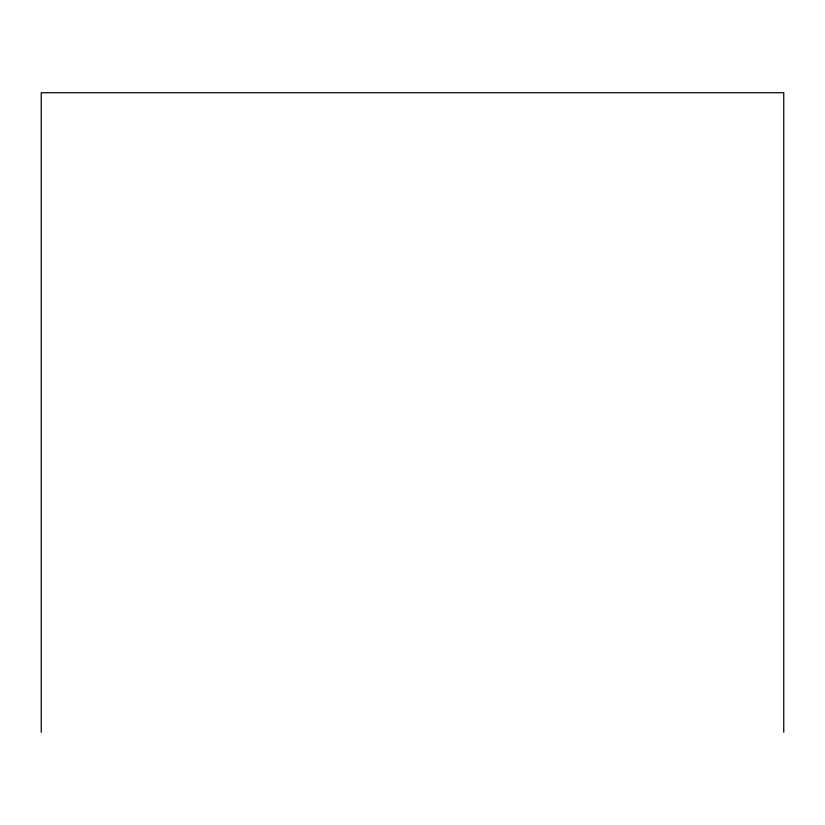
<?xml version="1.0" encoding="UTF-8"?>
<svg xmlns="http://www.w3.org/2000/svg" width="825" height="825" viewBox="0 0 825 825"><rect width="100%" height="100%" fill="white"/><g stroke="black" fill="none" stroke-linecap="round" stroke-linejoin="round"><path stroke-width="1.24" d="M783.75 732.28L783.75 92.72L41.25 92.72L41.25 732.28"/></g></svg>
